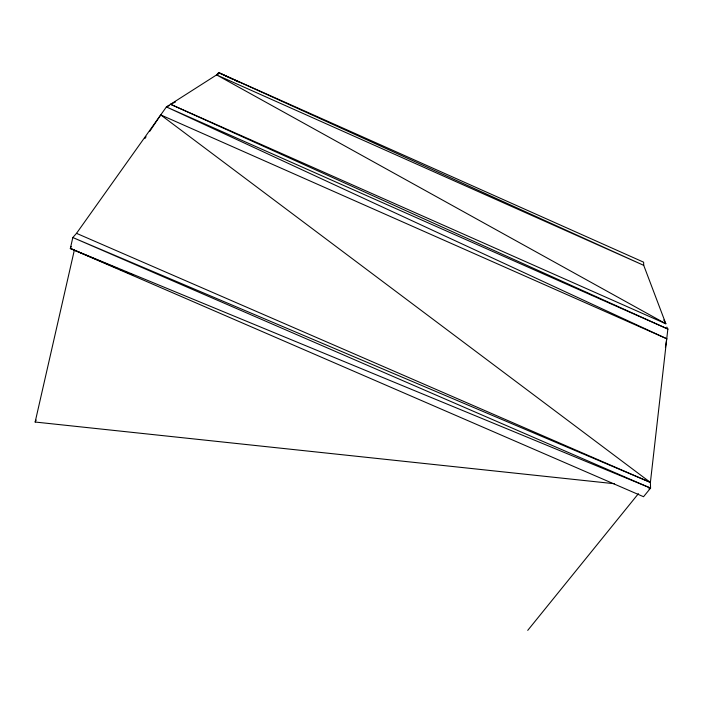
<?xml version="1.0" encoding="UTF-8"?>
<svg xmlns="http://www.w3.org/2000/svg" width="703" height="703" viewBox="0 0 703 703"><rect width="100%" height="100%" fill="white"/><g stroke="black" fill="none" stroke-linecap="round" stroke-linejoin="round"><path stroke-width="1.05" d="M648.781 488.84L650.574 488.11L72.813 237.526L650.398 482.425L667.85 329.048L170.565 104.29L166.4 106.935L76.513 233.343L72.813 237.526L70.353 248.475L643.544 496.713L650.574 488.11L650.398 482.425L160.732 114.905L149.748 131.329M665.407 347.396L666.743 338.749L166.4 106.935L667.85 329.048M614.457 483.734L35.15 422.028L74.281 250.409M218.018 74.632L218.624 72.62L643.623 262.184L643.72 265.347L665.855 323.784L170.565 104.29L216.594 74.905L218.624 72.62L643.72 265.347L216.594 74.905L665.855 323.784L663.79 319.988M117.858 268.581L70.353 248.475L71.179 246.454M35.15 422.028L36.169 420.086M144.862 138.588L146.083 136.769M527.725 630.38L638.412 493.664M166.426 106.926L169.388 105.503M170.565 104.29L175.478 102.005M70.353 248.475L650.574 488.11M119.879 269.434L122.911 270.717M124.932 271.578L127.964 272.861M129.985 273.713L133.016 274.996M76.513 233.343L650.398 482.425M160.732 114.905L666.743 338.749M218.624 72.62L232.517 79.149M234.503 80.08L238.475 81.943M666.822 327.097L667.841 329.013"/></g></svg>
